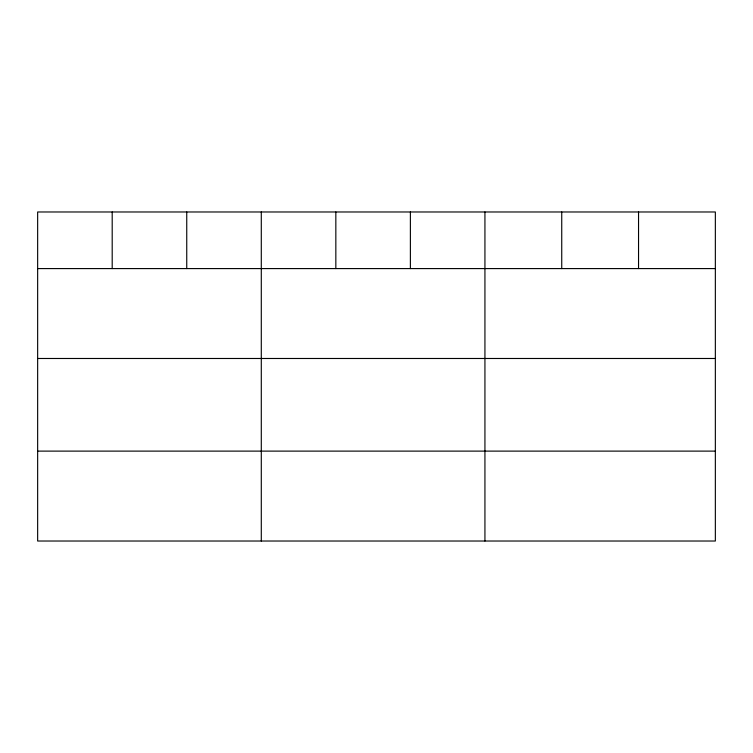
<?xml version="1.0" encoding="UTF-8"?>
<svg xmlns="http://www.w3.org/2000/svg" width="753" height="753" viewBox="0 0 753 753"><rect width="100%" height="100%" fill="white"/><g stroke="black" fill="none" stroke-linecap="round" stroke-linejoin="round"><path stroke-width="1.13" d="M715.35 358.484L715.35 211.979L37.65 211.979L37.65 541.021L715.35 541.021L715.35 358.484L37.65 358.484M37.65 268.586L715.35 268.586M37.65 451.113L715.35 451.113M638.544 211.979L638.544 268.586M561.738 211.979L561.738 268.586M484.932 211.979L484.932 541.021M410.385 211.979L410.385 268.586M335.838 211.979L335.838 268.586M261.291 211.979L261.291 541.021M186.744 211.979L186.744 268.586M112.197 211.979L112.197 268.586"/></g></svg>
